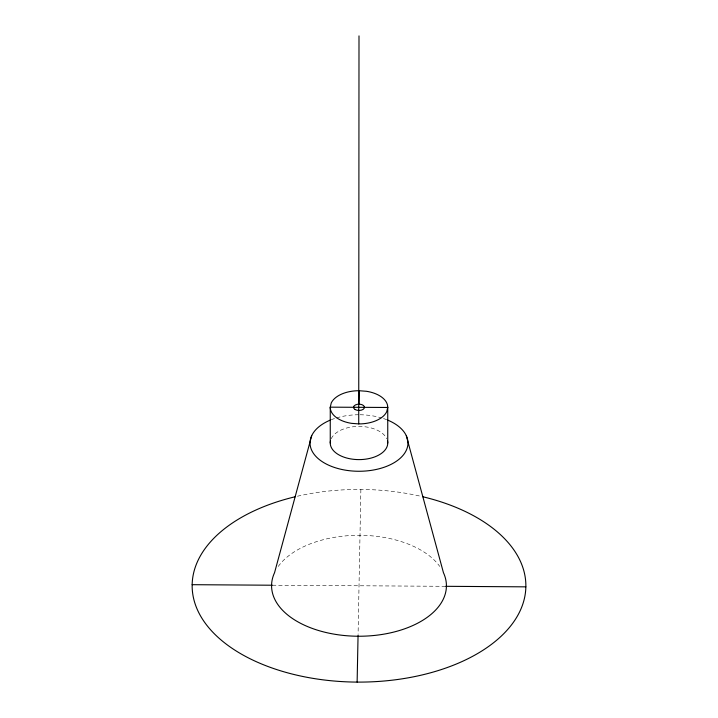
<?xml version="1.0" encoding="UTF-8"?>
<svg xmlns="http://www.w3.org/2000/svg" width="718" height="718" viewBox="0 0 718 718"><rect width="100%" height="100%" fill="white"/><g stroke="black" fill="none" stroke-linecap="round" stroke-linejoin="round"><path stroke-width="0.54" stroke-dasharray="3.59 2.69" d="M360.876 489.434L358.085 634.47M272.355 585.224L445.645 586.31M297.431 496.228A166.863 96.338 0 0 1 420.739 496.273M331.231 438.716A28.747 16.595 0 0 1 359 426.411A28.747 16.595 0 0 1 386.769 438.716M278.234 566.457A87.425 50.475 0 0 1 359 535.296A87.425 50.475 0 0 1 439.766 566.457M331.285 419.707A48.959 28.262 0 0 1 334.525 418.531M336.554 417.894A48.959 28.262 0 0 1 359 414.744M360.059 414.753A48.959 28.262 0 0 1 381.446 417.894M383.475 418.531A48.959 28.262 0 0 1 386.715 419.707"/><path stroke-width="1.08" d="M359 404.162L359.269 390.745M358.731 423.898L359 35.9M357.124 682.1L358.058 635.574M330.253 443.006L330.253 407.321L331.231 403.022A28.747 16.595 0 0 1 359 390.718L366.44 391.283A28.747 16.595 0 0 1 387.747 407.321L387.747 443.006M387.747 407.321L386.769 411.611A28.747 16.595 0 0 1 359 423.916L351.56 423.351A28.747 16.595 0 0 1 330.253 407.321M311.711 435.691L274.554 572.704A87.425 50.475 0 0 0 359 636.238A87.425 50.475 0 0 0 443.446 572.704L406.289 435.691M330.289 407.16L387.711 407.474M192.146 584.685L272.355 585.224M445.645 586.31L525.854 586.848M422.938 496.784A166.863 96.338 0 0 1 491.327 644.459A166.863 96.338 0 0 1 226.565 644.369A166.863 96.338 0 0 1 295.233 496.748M387.774 420.138A48.959 28.262 0 0 1 395.385 461.916A48.959 28.262 0 0 1 322.615 461.916A48.959 28.262 0 0 1 330.226 420.138M387.505 440.843A28.747 16.595 0 0 1 359 459.61A28.747 16.595 0 0 1 330.495 440.843M355.141 409.547A5.466 3.15 0 0 0 364.277 408.138A5.466 3.15 0 0 0 357.582 404.27A5.466 3.15 0 0 0 355.141 409.547"/></g></svg>
